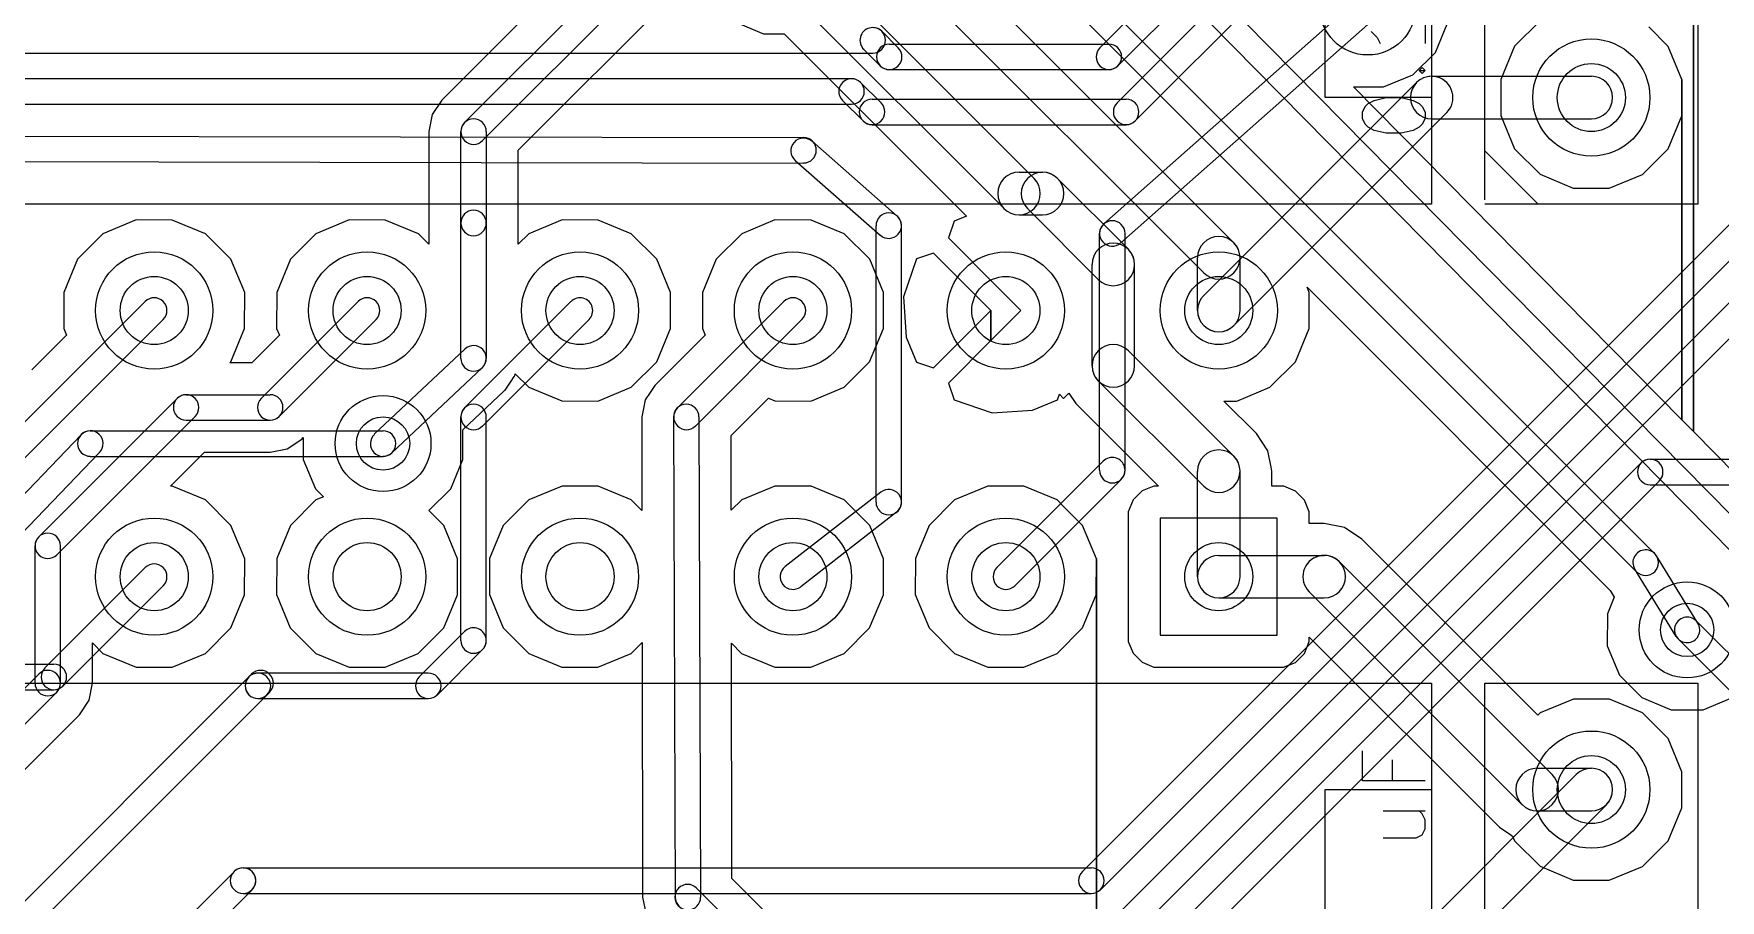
# Model space of a CAD drawing. Extents: x 10 to 410, y -287 to -10.
# Drawn here: x 203.03 to 223.15, y -141.02 to -130.68 of the extents above; entities that cross this region are included whole.
import ezdxf

# ---------------------------------------------------------------- set-up
doc = ezdxf.new("R2010")
doc.units = 0
doc.header["$MEASUREMENT"] = 0
doc.layers.add('Black', color=250, linetype='CONTINUOUS')
doc.layers.add('White', color=7, linetype='CONTINUOUS')

msp = doc.modelspace()

# ---------------------------------------------------------------- linework, layer by layer
at = {"layer": 'BLACK'}
for p, q in [((219.71, -127.635), (219.71, -132.715)), ((220.345, -132.664), (220.345, -127.635)), ((222.885, -127.635), (222.885, -132.715)), ((211.076, -128.301), (207.903, -131.474)), ((211.076, -128.301), (207.903, -131.474)), ((211.346, -128.57), (208.172, -131.744)), ((222.37, -136.885), (214.055, -128.57)), ((211.561, -128.786), (208.388, -131.959)), ((222.155, -137.101), (213.84, -128.786)), ((218.44, -131.445), (218.44, -128.905)), ((227.601, -140.805), (216.073, -129.115)), ((222.834, -135.43), (222.834, -129.067)), ((222.834, -129.067), (222.834, -135.43)), ((222.834, -135.43), (222.834, -129.067)), ((222.834, -129.067), (222.834, -135.43)), ((227.384, -141.019), (215.856, -129.329)), ((212.11, -129.552), (214.967, -132.409)), ((217.35, -133.176), (213.924, -129.751)), ((208.813, -132.072), (210.978, -129.908)), ((208.813, -132.072), (210.978, -129.908)), ((211.751, -129.911), (214.608, -132.769)), ((216.99, -133.535), (213.565, -130.11)), ((219.633, -130.371), (219.633, -130.8)), ((211.39, -130.539), (211.74, -130.684)), ((211.39, -130.539), (211.74, -130.684)), ((219.755, -130.906), (219.9, -130.556)), ((219.755, -130.906), (219.9, -130.556)), ((221.004, -130.529), (220.7, -130.833)), ((221.004, -130.529), (220.7, -130.833)), ((211.74, -130.684), (211.985, -130.684)), ((211.74, -130.684), (211.985, -130.684)), ((211.985, -130.684), (214.16, -132.86)), ((211.985, -130.684), (214.16, -132.86)), ((218.99, -130.657), (219.061, -130.729)), ((219.061, -130.729), (219.097, -130.8)), ((222.531, -130.834), (222.3, -130.603)), ((222.531, -130.834), (222.3, -130.603)), ((219.487, -131.173), (219.755, -130.906)), ((219.487, -131.173), (219.755, -130.906)), ((220.7, -130.833), (220.536, -131.229)), ((220.7, -130.833), (220.536, -131.229)), ((222.695, -131.231), (222.531, -130.834)), ((222.695, -131.231), (222.531, -130.834)), ((219.137, -131.318), (219.487, -131.173)), ((219.137, -131.318), (219.487, -131.173)), ((219.561, -131.121), (219.597, -131.086)), ((219.597, -131.157), (219.561, -131.121)), ((219.561, -131.121), (219.633, -131.121)), ((219.597, -131.086), (219.633, -131.121)), ((219.633, -131.121), (219.597, -131.157)), ((222.695, -135.289), (218.779, -131.318)), ((218.779, -131.318), (219.137, -131.318)), ((222.695, -135.289), (218.779, -131.318)), ((218.779, -131.318), (219.137, -131.318)), ((220.536, -131.229), (220.535, -131.659)), ((220.536, -131.229), (220.535, -131.659)), ((222.694, -131.661), (222.695, -131.231)), ((222.694, -131.661), (222.695, -131.231)), ((222.695, -135.289), (222.695, -131.231)), ((222.695, -131.231), (222.695, -135.289)), ((222.695, -135.289), (222.695, -131.231)), ((222.695, -131.231), (222.695, -135.289)), ((207.903, -131.474), (207.787, -131.647)), ((207.903, -131.474), (207.787, -131.647)), ((219.71, -131.445), (218.44, -131.445)), ((218.883, -131.621), (218.918, -131.55)), ((218.918, -131.55), (218.954, -131.514)), ((218.954, -131.514), (219.025, -131.479)), ((219.025, -131.479), (219.168, -131.443)), ((219.168, -131.443), (219.347, -131.443)), ((219.347, -131.443), (219.49, -131.479)), ((219.49, -131.479), (219.561, -131.514)), ((219.561, -131.514), (219.597, -131.55)), ((219.597, -131.55), (219.633, -131.621)), ((207.787, -131.647), (207.747, -131.851)), ((207.787, -131.647), (207.747, -131.851)), ((218.883, -131.693), (218.883, -131.621)), ((218.918, -131.764), (218.883, -131.693)), ((218.954, -131.8), (218.918, -131.764)), ((219.597, -131.764), (219.561, -131.8)), ((219.633, -131.693), (219.597, -131.764)), ((219.633, -131.621), (219.633, -131.693)), ((220.535, -131.659), (220.699, -132.056)), ((220.535, -131.659), (220.699, -132.056)), ((222.53, -132.057), (222.694, -131.661)), ((222.53, -132.057), (222.694, -131.661)), ((207.747, -131.851), (207.747, -132.941)), ((207.747, -131.851), (207.747, -132.941)), ((208.128, -132.941), (208.128, -131.851)), ((208.433, -132.941), (208.433, -131.851)), ((219.025, -131.836), (218.954, -131.8)), ((219.168, -131.871), (219.025, -131.836)), ((219.347, -131.871), (219.168, -131.871)), ((219.49, -131.836), (219.347, -131.871)), ((219.561, -131.8), (219.49, -131.836)), ((208.813, -132.941), (208.813, -132.072)), ((208.813, -132.941), (208.813, -132.072)), ((220.98, -132.715), (220.345, -132.08)), ((220.699, -132.056), (221.003, -132.36)), ((220.699, -132.056), (221.003, -132.36)), ((222.226, -132.361), (222.53, -132.057)), ((222.226, -132.361), (222.53, -132.057)), ((214.787, -132.335), (215.067, -132.335)), ((221.003, -132.36), (221.399, -132.524)), ((221.003, -132.36), (221.399, -132.524)), ((221.829, -132.525), (222.226, -132.361)), ((221.829, -132.525), (222.226, -132.361)), ((215.246, -132.409), (216.092, -133.255)), ((221.399, -132.524), (221.829, -132.525)), ((221.399, -132.524), (221.829, -132.525)), ((219.71, -132.715), (191.77, -132.715)), ((214.887, -132.769), (215.733, -133.614)), ((222.885, -132.715), (220.345, -132.715)), ((204.256, -132.905), (203.859, -133.069)), ((204.256, -132.905), (203.859, -133.069)), ((204.686, -132.906), (204.256, -132.905)), ((204.686, -132.906), (204.256, -132.905)), ((205.082, -133.07), (204.686, -132.906)), ((205.082, -133.07), (204.686, -132.906)), ((206.796, -132.905), (206.399, -133.069)), ((206.796, -132.905), (206.399, -133.069)), ((207.226, -132.906), (206.796, -132.905)), ((207.226, -132.906), (206.796, -132.905)), ((207.622, -133.07), (207.226, -132.906)), ((207.622, -133.07), (207.226, -132.906)), ((207.747, -132.941), (207.747, -133.195)), ((207.747, -132.941), (207.747, -133.195)), ((208.128, -134.556), (208.128, -132.941)), ((208.433, -134.556), (208.433, -132.941)), ((208.813, -133.195), (208.813, -132.941)), ((208.813, -133.195), (208.813, -132.941)), ((209.336, -132.905), (208.939, -133.069)), ((209.336, -132.905), (208.939, -133.069)), ((209.766, -132.906), (209.336, -132.905)), ((209.766, -132.906), (209.336, -132.905)), ((210.162, -133.07), (209.766, -132.906)), ((210.162, -133.07), (209.766, -132.906)), ((211.876, -132.905), (211.479, -133.069)), ((211.876, -132.905), (211.479, -133.069)), ((212.306, -132.906), (211.876, -132.905)), ((212.306, -132.906), (211.876, -132.905)), ((212.702, -133.07), (212.306, -132.906)), ((212.702, -133.07), (212.306, -132.906)), ((214.014, -132.92), (213.945, -133.12)), ((214.014, -132.92), (213.945, -133.12)), ((214.16, -132.86), (214.014, -132.92)), ((214.16, -132.86), (214.014, -132.92)), ((214.787, -132.843), (215.067, -132.843)), ((203.859, -133.069), (203.555, -133.373)), ((203.859, -133.069), (203.555, -133.373)), ((205.386, -133.374), (205.082, -133.07)), ((205.386, -133.374), (205.082, -133.07)), ((206.399, -133.069), (206.095, -133.373)), ((206.399, -133.069), (206.095, -133.373)), ((207.747, -133.195), (207.622, -133.07)), ((207.747, -133.195), (207.622, -133.07)), ((208.939, -133.069), (208.813, -133.195)), ((208.939, -133.069), (208.813, -133.195)), ((210.466, -133.374), (210.162, -133.07)), ((210.466, -133.374), (210.162, -133.07)), ((211.479, -133.069), (211.175, -133.373)), ((211.479, -133.069), (211.175, -133.373)), ((213.006, -133.374), (212.702, -133.07)), ((213.006, -133.374), (212.702, -133.07)), ((213.945, -133.12), (214.54, -133.716)), ((213.945, -133.12), (214.54, -133.716)), ((203.555, -133.373), (203.391, -133.769)), ((203.555, -133.373), (203.391, -133.769)), ((205.55, -133.771), (205.386, -133.374)), ((205.55, -133.771), (205.386, -133.374)), ((206.095, -133.373), (205.931, -133.769)), ((206.095, -133.373), (205.931, -133.769)), ((210.63, -133.771), (210.466, -133.374)), ((210.63, -133.771), (210.466, -133.374)), ((211.175, -133.373), (211.011, -133.769)), ((211.175, -133.373), (211.011, -133.769)), ((213.17, -133.771), (213.006, -133.374)), ((213.17, -133.771), (213.006, -133.374)), ((213.565, -133.369), (213.411, -133.823)), ((213.565, -133.369), (213.411, -133.823)), ((213.765, -133.3), (213.565, -133.369)), ((213.765, -133.3), (213.565, -133.369)), ((214.45, -133.985), (213.765, -133.3)), ((214.45, -133.985), (213.765, -133.3)), ((216.916, -133.985), (216.916, -133.356)), ((217.424, -133.985), (217.424, -133.356)), ((215.658, -134.645), (215.658, -133.435)), ((216.166, -134.645), (216.166, -133.435)), ((203.391, -133.769), (203.39, -134.199)), ((203.391, -133.769), (203.39, -134.199)), ((205.549, -134.201), (205.55, -133.771)), ((205.549, -134.201), (205.55, -133.771)), ((205.931, -133.769), (205.93, -134.199)), ((205.931, -133.769), (205.93, -134.199)), ((210.629, -134.201), (210.63, -133.771)), ((210.629, -134.201), (210.63, -133.771)), ((211.011, -133.769), (211.01, -134.199)), ((211.011, -133.769), (211.01, -134.199)), ((213.169, -134.201), (213.17, -133.771)), ((213.169, -134.201), (213.17, -133.771)), ((214.54, -133.716), (214.63, -133.805)), ((214.54, -133.716), (214.63, -133.805)), ((218.25, -133.771), (218.224, -133.708)), ((218.224, -133.708), (221.841, -137.326)), ((218.25, -133.771), (218.224, -133.708)), ((218.224, -133.708), (221.841, -137.326)), ((218.249, -134.201), (218.25, -133.771)), ((218.249, -134.201), (218.25, -133.771)), ((204.362, -133.877), (202.661, -135.579)), ((206.902, -133.877), (205.746, -135.033)), ((211.982, -133.877), (210.712, -135.147)), ((213.411, -133.823), (213.441, -134.302)), ((213.411, -133.823), (213.441, -134.302)), ((213.765, -134.67), (214.45, -133.985)), ((213.765, -134.67), (214.45, -133.985)), ((214.45, -134.344), (214.45, -133.985)), ((214.45, -133.985), (214.45, -134.344)), ((214.45, -134.344), (214.45, -133.985)), ((214.45, -133.985), (214.45, -134.344)), ((214.63, -133.805), (214.81, -133.985)), ((214.63, -133.805), (214.81, -133.985)), ((214.81, -133.985), (214.63, -134.165)), ((214.81, -133.985), (214.63, -134.165)), ((204.578, -134.093), (202.876, -135.794)), ((203.39, -134.199), (203.423, -134.278)), ((203.39, -134.199), (203.423, -134.278)), ((205.385, -134.597), (205.549, -134.201)), ((205.385, -134.597), (205.549, -134.201)), ((205.93, -134.199), (205.963, -134.278)), ((205.93, -134.199), (205.963, -134.278)), ((207.118, -134.093), (205.962, -135.249)), ((210.465, -134.597), (210.629, -134.201)), ((210.465, -134.597), (210.629, -134.201)), ((212.198, -134.093), (210.928, -135.363)), ((211.01, -134.199), (211.043, -134.278)), ((211.01, -134.199), (211.043, -134.278)), ((213.005, -134.597), (213.169, -134.201)), ((213.005, -134.597), (213.169, -134.201)), ((214.63, -134.165), (214.54, -134.254)), ((214.63, -134.165), (214.54, -134.254)), ((218.085, -134.597), (218.249, -134.201)), ((218.085, -134.597), (218.249, -134.201)), ((203.423, -134.278), (203.01, -134.691)), ((203.423, -134.278), (203.01, -134.691)), ((205.963, -134.278), (205.633, -134.608)), ((205.963, -134.278), (205.633, -134.608)), ((211.043, -134.278), (210.443, -134.878)), ((211.043, -134.278), (210.443, -134.878)), ((213.441, -134.302), (213.565, -134.601)), ((213.441, -134.302), (213.565, -134.601)), ((214.45, -134.344), (213.945, -134.85)), ((214.45, -134.344), (213.945, -134.85)), ((214.54, -134.254), (214.45, -134.344)), ((214.54, -134.254), (214.45, -134.344)), ((205.374, -134.608), (205.385, -134.597)), ((205.374, -134.608), (205.385, -134.597)), ((208.175, -134.445), (207.096, -135.462)), ((210.161, -134.901), (210.465, -134.597)), ((210.161, -134.901), (210.465, -134.597)), ((212.701, -134.901), (213.005, -134.597)), ((212.701, -134.901), (213.005, -134.597)), ((213.565, -134.601), (213.765, -134.67)), ((213.565, -134.601), (213.765, -134.67)), ((216.092, -134.465), (217.35, -135.723)), ((217.781, -134.901), (218.085, -134.597)), ((217.781, -134.901), (218.085, -134.597)), ((205.633, -134.608), (205.374, -134.608)), ((205.633, -134.608), (205.374, -134.608)), ((208.384, -134.667), (207.305, -135.684)), ((208.728, -134.828), (208.766, -134.774)), ((208.728, -134.828), (208.766, -134.774)), ((208.766, -134.774), (208.767, -134.769)), ((208.766, -134.774), (208.767, -134.769)), ((208.767, -134.769), (208.773, -134.761)), ((208.767, -134.769), (208.773, -134.761)), ((208.773, -134.761), (208.777, -134.739)), ((208.773, -134.761), (208.777, -134.739)), ((208.777, -134.739), (208.938, -134.9)), ((208.777, -134.739), (208.938, -134.9)), ((204.851, -134.989), (205.854, -134.989)), ((208.153, -135.408), (208.645, -134.944)), ((208.153, -135.408), (208.645, -134.944)), ((208.645, -134.944), (208.648, -134.939)), ((208.645, -134.944), (208.648, -134.939)), ((208.648, -134.939), (208.657, -134.934)), ((208.648, -134.939), (208.657, -134.934)), ((208.657, -134.934), (208.728, -134.828)), ((208.657, -134.934), (208.728, -134.828)), ((208.938, -134.9), (209.334, -135.064)), ((208.938, -134.9), (209.334, -135.064)), ((209.764, -135.065), (210.161, -134.901)), ((209.764, -135.065), (210.161, -134.901)), ((210.385, -134.965), (210.327, -135.051)), ((210.385, -134.965), (210.327, -135.051)), ((210.442, -134.878), (210.385, -134.965)), ((210.442, -134.878), (210.385, -134.965)), ((210.443, -134.878), (210.442, -134.878)), ((210.443, -134.878), (210.442, -134.878)), ((210.443, -134.878), (210.443, -134.878)), ((210.443, -134.878), (210.443, -134.878)), ((212.304, -135.065), (212.701, -134.901)), ((212.304, -135.065), (212.701, -134.901)), ((213.945, -134.85), (214.014, -135.05)), ((213.945, -134.85), (214.014, -135.05)), ((215.246, -135.05), (215.269, -134.983)), ((215.246, -135.05), (215.269, -134.983)), ((215.269, -134.983), (215.315, -135.029)), ((215.269, -134.983), (215.315, -135.029)), ((215.318, -135.033), (215.381, -134.97)), ((215.318, -135.033), (215.381, -134.97)), ((215.381, -134.97), (215.463, -135.094)), ((215.381, -134.97), (215.463, -135.094)), ((215.733, -134.824), (216.99, -136.082)), ((217.384, -135.065), (217.781, -134.901)), ((217.384, -135.065), (217.781, -134.901)), ((204.743, -135.033), (203.092, -136.684)), ((209.334, -135.064), (209.764, -135.065)), ((209.334, -135.064), (209.764, -135.065)), ((210.307, -135.153), (210.287, -135.255)), ((210.307, -135.153), (210.287, -135.255)), ((210.327, -135.052), (210.307, -135.153)), ((210.327, -135.052), (210.307, -135.153)), ((210.327, -135.051), (210.327, -135.051)), ((210.327, -135.051), (210.327, -135.052)), ((210.327, -135.051), (210.327, -135.051)), ((210.327, -135.051), (210.327, -135.052)), ((211.354, -135.476), (211.797, -135.032)), ((211.354, -135.476), (211.797, -135.032)), ((211.797, -135.032), (211.874, -135.064)), ((211.797, -135.032), (211.874, -135.064)), ((211.874, -135.064), (212.304, -135.065)), ((211.874, -135.064), (212.304, -135.065)), ((214.014, -135.05), (214.468, -135.204)), ((214.014, -135.05), (214.468, -135.204)), ((214.468, -135.204), (214.947, -135.174)), ((214.468, -135.204), (214.947, -135.174)), ((214.947, -135.174), (215.246, -135.05)), ((214.947, -135.174), (215.246, -135.05)), ((215.315, -135.029), (215.318, -135.033)), ((215.315, -135.029), (215.318, -135.033)), ((215.463, -135.094), (216.45, -136.08)), ((215.463, -135.094), (216.45, -136.08)), ((217.619, -135.453), (217.23, -135.065)), ((217.23, -135.065), (217.384, -135.065)), ((217.619, -135.453), (217.23, -135.065)), ((217.23, -135.065), (217.384, -135.065)), ((204.959, -135.249), (203.308, -136.9)), ((204.851, -135.293), (205.854, -135.293)), ((208.153, -135.763), (208.153, -135.408)), ((208.153, -135.763), (208.153, -135.408)), ((210.287, -135.255), (210.287, -135.255)), ((210.287, -135.255), (210.287, -135.256)), ((210.287, -135.255), (210.287, -135.255)), ((210.287, -135.255), (210.287, -135.256)), ((210.287, -135.256), (210.289, -136.372)), ((210.287, -135.256), (210.289, -136.372)), ((210.664, -135.256), (210.684, -140.984)), ((210.969, -135.254), (210.989, -140.983)), ((222.834, -135.43), (222.695, -135.289)), ((222.834, -135.43), (222.695, -135.289)), ((206.058, -135.634), (206.231, -135.518)), ((206.058, -135.634), (206.231, -135.518)), ((206.231, -135.518), (206.248, -135.501)), ((206.231, -135.518), (206.248, -135.501)), ((206.248, -135.501), (206.248, -135.761)), ((206.248, -135.501), (206.248, -135.761)), ((211.355, -136.368), (211.354, -135.476)), ((211.355, -136.368), (211.354, -135.476)), ((217.757, -135.659), (217.619, -135.453)), ((217.619, -135.453), (217.619, -135.453)), ((217.757, -135.659), (217.619, -135.453)), ((217.619, -135.453), (217.619, -135.453)), ((227.593, -140.256), (222.834, -135.43)), ((227.593, -140.256), (222.834, -135.43)), ((204.666, -136.081), (205.072, -135.674)), ((204.666, -136.081), (205.072, -135.674)), ((205.072, -135.674), (205.854, -135.674)), ((205.072, -135.674), (205.854, -135.674)), ((205.854, -135.674), (206.058, -135.634)), ((205.854, -135.674), (206.058, -135.634)), ((206.248, -135.761), (206.393, -136.111)), ((206.248, -135.761), (206.393, -136.111)), ((208.008, -136.113), (208.153, -135.763)), ((208.008, -136.113), (208.153, -135.763)), ((217.795, -135.854), (217.757, -135.659)), ((217.757, -135.659), (217.757, -135.659)), ((217.795, -135.854), (217.757, -135.659)), ((217.757, -135.659), (217.757, -135.659)), ((216.916, -137.16), (216.916, -135.902)), ((217.424, -137.16), (217.424, -135.902)), ((217.805, -135.902), (217.795, -135.854)), ((217.805, -135.902), (217.795, -135.854)), ((217.805, -136.08), (217.805, -135.902)), ((217.805, -135.902), (217.805, -135.902)), ((217.805, -135.902), (217.805, -135.902)), ((217.805, -136.08), (217.805, -135.902)), ((217.805, -135.902), (217.805, -135.902)), ((217.805, -135.902), (217.805, -135.902)), ((204.686, -136.081), (204.666, -136.081)), ((204.686, -136.081), (204.666, -136.081)), ((205.082, -136.245), (204.686, -136.081)), ((205.082, -136.245), (204.686, -136.081)), ((206.393, -136.111), (206.488, -136.207)), ((206.393, -136.111), (206.488, -136.207)), ((206.488, -136.207), (206.399, -136.244)), ((206.488, -136.207), (206.399, -136.244)), ((207.748, -136.372), (208.008, -136.113)), ((207.748, -136.372), (208.008, -136.113)), ((209.336, -136.08), (208.939, -136.244)), ((209.336, -136.08), (208.939, -136.244)), ((209.766, -136.081), (209.336, -136.08)), ((209.766, -136.081), (209.336, -136.08)), ((210.162, -136.245), (209.766, -136.081)), ((210.162, -136.245), (209.766, -136.081)), ((211.876, -136.08), (211.479, -136.244)), ((211.876, -136.08), (211.479, -136.244)), ((212.306, -136.081), (211.876, -136.08)), ((212.306, -136.081), (211.876, -136.08)), ((212.702, -136.245), (212.306, -136.081)), ((212.702, -136.245), (212.306, -136.081)), ((214.416, -136.08), (214.019, -136.244)), ((214.416, -136.08), (214.019, -136.244)), ((214.846, -136.081), (214.416, -136.08)), ((214.846, -136.081), (214.416, -136.08)), ((215.242, -136.245), (214.846, -136.081)), ((215.242, -136.245), (214.846, -136.081)), ((216.256, -136.138), (216.149, -136.245)), ((216.256, -136.138), (216.149, -136.245)), ((216.396, -136.08), (216.256, -136.138)), ((216.396, -136.08), (216.256, -136.138)), ((216.45, -136.08), (216.396, -136.08)), ((216.45, -136.08), (216.396, -136.08)), ((217.945, -136.081), (217.805, -136.08)), ((217.945, -136.081), (217.805, -136.08)), ((218.085, -136.139), (217.945, -136.081)), ((218.085, -136.139), (217.945, -136.081)), ((218.192, -136.246), (218.085, -136.139)), ((218.192, -136.246), (218.085, -136.139)), ((205.386, -136.549), (205.082, -136.245)), ((205.386, -136.549), (205.082, -136.245)), ((206.399, -136.244), (206.095, -136.548)), ((206.399, -136.244), (206.095, -136.548)), ((207.926, -136.549), (207.748, -136.372)), ((207.926, -136.549), (207.748, -136.372)), ((208.939, -136.244), (208.635, -136.548)), ((208.939, -136.244), (208.635, -136.548)), ((210.289, -136.372), (210.162, -136.245)), ((210.289, -136.372), (210.162, -136.245)), ((211.479, -136.244), (211.355, -136.368)), ((211.479, -136.244), (211.355, -136.368)), ((213.006, -136.549), (212.702, -136.245)), ((213.006, -136.549), (212.702, -136.245)), ((214.019, -136.244), (213.715, -136.548)), ((214.019, -136.244), (213.715, -136.548)), ((215.315, -136.318), (215.242, -136.245)), ((215.315, -136.318), (215.242, -136.245)), ((215.546, -136.549), (215.315, -136.318)), ((215.546, -136.549), (215.315, -136.318)), ((216.091, -136.385), (216.09, -136.537)), ((216.091, -136.385), (216.09, -136.537)), ((216.149, -136.245), (216.091, -136.385)), ((216.149, -136.245), (216.091, -136.385)), ((218.25, -136.386), (218.192, -136.246)), ((218.25, -136.386), (218.192, -136.246)), ((218.25, -136.525), (218.25, -136.386)), ((218.25, -136.525), (218.25, -136.386)), ((205.55, -136.946), (205.386, -136.549)), ((205.55, -136.946), (205.386, -136.549)), ((206.095, -136.548), (205.931, -136.944)), ((206.095, -136.548), (205.931, -136.944)), ((208.09, -136.946), (207.926, -136.549)), ((208.09, -136.946), (207.926, -136.549)), ((208.635, -136.548), (208.471, -136.944)), ((208.635, -136.548), (208.471, -136.944)), ((213.17, -136.946), (213.006, -136.549)), ((213.17, -136.946), (213.006, -136.549)), ((213.715, -136.548), (213.551, -136.944)), ((213.715, -136.548), (213.551, -136.944)), ((215.71, -136.946), (215.546, -136.549)), ((215.71, -136.946), (215.546, -136.549)), ((216.09, -136.537), (216.09, -137.934)), ((216.09, -136.537), (216.09, -137.934)), ((217.868, -136.462), (216.471, -136.462)), ((216.471, -136.462), (216.471, -137.858)), ((217.868, -136.462), (216.471, -136.462)), ((216.471, -136.462), (216.471, -137.858)), ((217.868, -136.462), (216.471, -136.462)), ((216.471, -136.462), (216.471, -137.858)), ((217.868, -137.858), (217.868, -136.462)), ((217.868, -137.858), (217.868, -136.462)), ((217.868, -137.858), (217.868, -136.462)), ((218.428, -136.525), (218.25, -136.525)), ((218.428, -136.525), (218.25, -136.525)), ((218.671, -136.573), (218.428, -136.525)), ((218.671, -136.573), (218.428, -136.525)), ((218.877, -136.711), (218.671, -136.573)), ((218.877, -136.711), (218.671, -136.573)), ((203.048, -138.43), (203.048, -136.792)), ((203.352, -138.43), (203.352, -136.792)), ((220.977, -138.811), (218.877, -136.711)), ((220.977, -138.811), (218.877, -136.711)), ((205.549, -137.376), (205.55, -136.946)), ((205.549, -137.376), (205.55, -136.946)), ((205.931, -136.944), (205.93, -137.374)), ((205.931, -136.944), (205.93, -137.374)), ((208.089, -137.376), (208.09, -136.946)), ((208.089, -137.376), (208.09, -136.946)), ((208.471, -136.944), (208.47, -137.374)), ((208.471, -136.944), (208.47, -137.374)), ((213.169, -137.376), (213.17, -136.946)), ((213.169, -137.376), (213.17, -136.946)), ((213.551, -136.944), (213.55, -137.374)), ((213.551, -136.944), (213.55, -137.374)), ((215.709, -137.376), (215.71, -136.946)), ((215.709, -137.376), (215.71, -136.946)), ((215.71, -144.566), (215.71, -136.946)), ((215.71, -136.946), (215.71, -144.566)), ((215.71, -144.566), (215.71, -136.946)), ((215.71, -136.946), (215.71, -144.566)), ((217.17, -136.906), (218.428, -136.906)), ((221.147, -139.52), (218.607, -136.98)), ((222.887, -137.716), (222.393, -136.913)), ((222.628, -137.875), (222.133, -137.072)), ((205.385, -137.772), (205.549, -137.376)), ((205.385, -137.772), (205.549, -137.376)), ((205.93, -137.374), (206.094, -137.771)), ((205.93, -137.374), (206.094, -137.771)), ((207.925, -137.772), (208.089, -137.376)), ((207.925, -137.772), (208.089, -137.376)), ((208.47, -137.374), (208.634, -137.771)), ((208.47, -137.374), (208.634, -137.771)), ((213.005, -137.772), (213.169, -137.376)), ((213.005, -137.772), (213.169, -137.376)), ((213.55, -137.374), (213.714, -137.771)), ((213.55, -137.374), (213.714, -137.771)), ((215.545, -137.772), (215.709, -137.376)), ((215.545, -137.772), (215.709, -137.376)), ((217.17, -137.414), (218.428, -137.414)), ((220.788, -139.88), (218.248, -137.34)), ((221.889, -137.403), (221.806, -137.605)), ((221.889, -137.403), (221.806, -137.605)), ((221.841, -137.326), (221.889, -137.403)), ((221.841, -137.326), (221.889, -137.403)), ((221.806, -137.605), (221.805, -137.984)), ((221.806, -137.605), (221.805, -137.984)), ((205.081, -138.076), (205.385, -137.772)), ((205.081, -138.076), (205.385, -137.772)), ((206.094, -137.771), (206.398, -138.075)), ((206.094, -137.771), (206.398, -138.075)), ((207.621, -138.076), (207.925, -137.772)), ((207.621, -138.076), (207.925, -137.772)), ((208.634, -137.771), (208.938, -138.075)), ((208.634, -137.771), (208.938, -138.075)), ((212.701, -138.076), (213.005, -137.772)), ((212.701, -138.076), (213.005, -137.772)), ((213.714, -137.771), (214.018, -138.075)), ((213.714, -137.771), (214.018, -138.075)), ((215.241, -138.076), (215.545, -137.772)), ((215.241, -138.076), (215.545, -137.772)), ((203.733, -138.43), (203.733, -137.95)), ((203.733, -137.95), (203.858, -138.075)), ((203.733, -138.43), (203.733, -137.95)), ((203.733, -137.95), (203.858, -138.075)), ((210.161, -138.076), (210.291, -137.945)), ((210.161, -138.076), (210.291, -137.945)), ((210.291, -137.945), (210.297, -140.984)), ((210.291, -137.945), (210.297, -140.984)), ((211.363, -140.759), (211.358, -137.955)), ((211.358, -137.955), (211.478, -138.075)), ((211.363, -140.759), (211.358, -137.955)), ((211.358, -137.955), (211.478, -138.075)), ((216.09, -137.934), (216.148, -138.074)), ((216.09, -137.934), (216.148, -138.074)), ((216.471, -137.858), (217.868, -137.858)), ((216.471, -137.858), (217.868, -137.858)), ((216.471, -137.858), (217.868, -137.858)), ((218.191, -138.075), (218.249, -137.935)), ((218.191, -138.075), (218.249, -137.935)), ((218.249, -137.935), (218.249, -137.88)), ((218.249, -137.88), (220.519, -140.149)), ((218.249, -137.935), (218.249, -137.88)), ((218.249, -137.88), (220.519, -140.149)), ((221.805, -137.984), (221.95, -138.334)), ((221.805, -137.984), (221.95, -138.334)), ((203.858, -138.075), (204.254, -138.239)), ((203.858, -138.075), (204.254, -138.239)), ((204.684, -138.24), (205.081, -138.076)), ((204.684, -138.24), (205.081, -138.076)), ((206.398, -138.075), (206.794, -138.239)), ((206.398, -138.075), (206.794, -138.239)), ((207.224, -138.24), (207.621, -138.076)), ((207.224, -138.24), (207.621, -138.076)), ((208.938, -138.075), (209.334, -138.239)), ((208.938, -138.075), (209.334, -138.239)), ((209.764, -138.24), (210.161, -138.076)), ((209.764, -138.24), (210.161, -138.076)), ((211.478, -138.075), (211.874, -138.239)), ((211.478, -138.075), (211.874, -138.239)), ((212.304, -138.24), (212.701, -138.076)), ((212.304, -138.24), (212.701, -138.076)), ((214.018, -138.075), (214.414, -138.239)), ((214.018, -138.075), (214.414, -138.239)), ((214.844, -138.24), (215.241, -138.076)), ((214.844, -138.24), (215.241, -138.076)), ((216.148, -138.074), (216.255, -138.181)), ((216.148, -138.074), (216.255, -138.181)), ((216.255, -138.181), (216.395, -138.239)), ((216.255, -138.181), (216.395, -138.239)), ((217.944, -138.24), (218.084, -138.182)), ((217.944, -138.24), (218.084, -138.182)), ((218.084, -138.182), (218.191, -138.075)), ((218.084, -138.182), (218.191, -138.075)), ((203.092, -138.322), (196.742, -144.672)), ((204.254, -138.239), (204.684, -138.24)), ((204.254, -138.239), (204.684, -138.24)), ((206.794, -138.239), (207.224, -138.24)), ((206.794, -138.239), (207.224, -138.24)), ((209.334, -138.239), (209.764, -138.24)), ((209.334, -138.239), (209.764, -138.24)), ((211.874, -138.239), (212.304, -138.24)), ((211.874, -138.239), (212.304, -138.24)), ((214.414, -138.239), (214.844, -138.24)), ((214.414, -138.239), (214.844, -138.24)), ((216.395, -138.239), (216.547, -138.24)), ((216.395, -138.239), (216.547, -138.24)), ((216.547, -138.24), (217.944, -138.24)), ((216.547, -138.24), (217.944, -138.24)), ((221.95, -138.334), (222.218, -138.602)), ((221.95, -138.334), (222.218, -138.602)), ((191.77, -138.43), (219.71, -138.43)), ((203.308, -138.538), (196.958, -144.888)), ((203.693, -138.634), (203.733, -138.43)), ((203.693, -138.634), (203.733, -138.43)), ((219.71, -138.43), (219.71, -143.51)), ((220.345, -143.459), (220.345, -138.43)), ((220.345, -138.43), (222.885, -138.43)), ((221.401, -138.62), (221.004, -138.784)), ((221.401, -138.62), (221.004, -138.784)), ((221.831, -138.621), (221.401, -138.62)), ((221.831, -138.621), (221.401, -138.62)), ((222.227, -138.785), (221.831, -138.621)), ((222.227, -138.785), (221.831, -138.621)), ((222.218, -138.602), (222.568, -138.747)), ((222.218, -138.602), (222.568, -138.747)), ((222.885, -138.43), (222.885, -143.51)), ((222.947, -138.748), (223.297, -138.603)), ((222.947, -138.748), (223.297, -138.603)), ((197.897, -144.487), (203.577, -138.807)), ((197.897, -144.487), (203.577, -138.807)), ((203.577, -138.807), (203.693, -138.634)), ((203.577, -138.807), (203.693, -138.634)), ((221.004, -138.784), (220.977, -138.811)), ((221.004, -138.784), (220.977, -138.811)), ((222.531, -139.089), (222.227, -138.785)), ((222.531, -139.089), (222.227, -138.785)), ((222.568, -138.747), (222.947, -138.748)), ((222.568, -138.747), (222.947, -138.748)), ((222.695, -139.486), (222.531, -139.089)), ((222.695, -139.486), (222.531, -139.089)), ((218.883, -139.595), (218.883, -139.238)), ((219.24, -139.345), (219.24, -139.595)), ((219.633, -139.595), (218.883, -139.595)), ((220.968, -139.446), (221.615, -139.446)), ((222.694, -139.916), (222.695, -139.486)), ((222.694, -139.916), (222.695, -139.486)), ((218.44, -142.24), (218.44, -139.7)), ((218.44, -139.7), (219.71, -139.7)), ((219.133, -139.952), (219.633, -139.952)), ((219.597, -139.988), (219.561, -139.952)), ((219.633, -140.059), (219.597, -139.988)), ((220.968, -139.954), (221.615, -139.954)), ((222.53, -140.312), (222.694, -139.916)), ((222.53, -140.312), (222.694, -139.916)), ((219.597, -140.238), (219.633, -140.166)), ((219.633, -140.166), (219.633, -140.059)), ((220.519, -140.149), (220.519, -140.149)), ((220.519, -140.149), (220.642, -140.232)), ((220.519, -140.149), (220.519, -140.149)), ((220.519, -140.149), (220.642, -140.232)), ((220.642, -140.232), (220.676, -140.254)), ((220.642, -140.232), (220.676, -140.254)), ((219.133, -140.274), (219.525, -140.274)), ((219.525, -140.274), (219.597, -140.238)), ((220.676, -140.254), (220.699, -140.311)), ((220.676, -140.254), (220.699, -140.311)), ((220.699, -140.311), (221.003, -140.615)), ((220.699, -140.311), (221.003, -140.615)), ((222.226, -140.616), (222.53, -140.312)), ((222.226, -140.616), (222.53, -140.312)), ((221.003, -140.615), (221.399, -140.779)), ((221.003, -140.615), (221.399, -140.779)), ((221.829, -140.78), (222.226, -140.616)), ((221.829, -140.78), (222.226, -140.616)), ((214.337, -143.733), (211.363, -140.759)), ((214.337, -143.733), (211.363, -140.759)), ((221.399, -140.779), (221.829, -140.78)), ((221.399, -140.779), (221.829, -140.78)), ((210.297, -140.984), (210.338, -141.188)), ((210.297, -140.984), (210.338, -141.188)), ((210.941, -140.875), (214.738, -144.672))]:
    msp.add_line(p, q, dxfattribs=at)
for centre, radius in [((218.948, -130.365), 0.572), ((221.615, -131.445), 0.699), ((221.615, -131.445), 0.699), ((221.615, -131.445), 0.699), ((204.47, -133.985), 0.699), ((204.47, -133.985), 0.699), ((204.47, -133.985), 0.699), ((207.01, -133.985), 0.699), ((207.01, -133.985), 0.699), ((207.01, -133.985), 0.699), ((209.55, -133.985), 0.699), ((209.55, -133.985), 0.699), ((209.55, -133.985), 0.699), ((212.09, -133.985), 0.699), ((212.09, -133.985), 0.699), ((212.09, -133.985), 0.699), ((214.63, -133.985), 0.699), ((214.63, -133.985), 0.699), ((214.63, -133.985), 0.699), ((217.17, -133.985), 0.699), ((217.17, -133.985), 0.699), ((217.17, -133.985), 0.699), ((207.2, -135.572), 0.572), ((204.47, -137.16), 0.699), ((204.47, -137.16), 0.699), ((204.47, -137.16), 0.699), ((207.01, -137.16), 0.699), ((207.01, -137.16), 0.699), ((207.01, -137.16), 0.699), ((209.55, -137.16), 0.699), ((209.55, -137.16), 0.699), ((209.55, -137.16), 0.699), ((212.09, -137.16), 0.699), ((212.09, -137.16), 0.699), ((212.09, -137.16), 0.699), ((214.63, -137.16), 0.699), ((214.63, -137.16), 0.699), ((214.63, -137.16), 0.699), ((222.758, -137.795), 0.572), ((221.615, -139.7), 0.699), ((221.615, -139.7), 0.699), ((221.615, -139.7), 0.699)]:
    msp.add_circle(centre, radius, dxfattribs=at)
for centre, radius, start, end in [((208.28, -131.851), 0.152, 360, 540), ((208.28, -131.851), 0.152, 135, 315), ((214.787, -132.589), 0.254, 90, 270), ((215.067, -132.589), 0.254, 45, 225), ((215.067, -132.589), 0.254, 270, 450), ((214.787, -132.589), 0.254, 225, 405), ((208.28, -132.941), 0.152, 360, 540), ((208.28, -132.941), 0.152, 180, 360), ((215.912, -133.435), 0.254, 360, 540), ((217.17, -133.356), 0.254, 360, 540), ((217.17, -133.356), 0.254, 225, 405), ((215.912, -133.435), 0.254, 225, 405), ((204.47, -133.985), 0.152, -45, 135), ((207.01, -133.985), 0.152, -45, 135), ((212.09, -133.985), 0.152, -45, 135), ((217.17, -133.985), 0.254, 180, 360), ((215.912, -134.645), 0.254, 45, 225), ((208.28, -134.556), 0.152, 180, 360), ((208.28, -134.556), 0.152, -46.7, 133.3), ((215.912, -134.645), 0.254, 180, 360), ((204.851, -135.141), 0.152, 90, 270), ((204.851, -135.141), 0.152, -45, 135), ((205.854, -135.141), 0.152, 270, 450), ((205.854, -135.141), 0.152, 135, 315), ((210.817, -135.255), 0.152, 0.2, 180.2), ((210.82, -135.255), 0.152, 135, 315), ((207.201, -135.573), 0.152, 133.3, 313.3), ((217.17, -135.902), 0.254, 360, 540), ((217.17, -135.902), 0.254, 225, 405), ((203.2, -136.792), 0.152, 360, 540), ((203.2, -136.792), 0.152, 135, 315), ((217.17, -137.16), 0.254, 90, 270), ((218.428, -137.16), 0.254, 405, 585), ((218.428, -137.16), 0.254, 270, 450), ((222.263, -136.992), 0.152, 391.6, 571.6), ((222.263, -136.993), 0.152, 225, 405), ((217.17, -137.16), 0.254, 180, 360), ((222.757, -137.795), 0.152, 211.6, 391.6), ((203.2, -138.43), 0.152, -45, 135), ((203.2, -138.43), 0.152, 180, 360), ((220.968, -139.7), 0.254, 90, 270), ((220.968, -139.7), 0.254, 225, 405), ((221.615, -139.7), 0.254, 270, 450), ((210.833, -140.983), 0.152, 45, 225), ((210.837, -140.983), 0.152, 180.2, 360.2)]:
    msp.add_arc(centre, radius, start, end, dxfattribs=at)
at = {"layer": 'WHITE'}
for p, q in [((223.508, -123.095), (215.751, -130.852)), ((223.723, -123.311), (215.967, -131.067)), ((221.843, -125.622), (215.957, -131.509)), ((222.059, -125.838), (216.173, -131.724)), ((215.798, -132.951), (218.848, -130.252)), ((216, -133.179), (219.05, -130.481)), ((213.347, -130.852), (213.15, -130.654)), ((225.519, -130.702), (215.542, -140.679)), ((185.038, -130.914), (213.042, -130.914)), ((213.132, -131.067), (212.934, -130.87)), ((213.239, -130.807), (215.859, -130.807)), ((225.734, -130.918), (215.758, -140.894)), ((213.239, -131.112), (215.859, -131.112)), ((188.668, -131.219), (212.789, -131.219)), ((213.141, -131.509), (212.897, -131.264)), ((216.99, -133.805), (219.53, -131.265)), ((219.71, -131.191), (221.615, -131.191)), ((188.668, -131.524), (212.789, -131.524)), ((212.926, -131.724), (212.681, -131.48)), ((213.034, -131.464), (216.065, -131.464)), ((213.034, -131.769), (216.065, -131.769)), ((217.35, -134.165), (219.89, -131.625)), ((219.71, -131.699), (221.615, -131.699)), ((196.257, -131.893), (212.217, -131.921)), ((212.318, -131.966), (213.334, -132.858)), ((196.256, -132.198), (212.217, -132.226)), ((212.116, -132.195), (213.132, -133.087)), ((213.081, -136.271), (213.081, -132.973)), ((213.385, -136.271), (213.385, -132.973)), ((215.748, -135.89), (215.748, -133.066)), ((216.052, -135.89), (216.052, -133.066)), ((223.908, -133.242), (215.736, -141.415)), ((224.124, -133.458), (215.952, -141.63)), ((208.172, -135.147), (209.442, -133.877)), ((208.388, -135.363), (209.658, -134.093)), ((208.128, -137.922), (208.128, -135.255)), ((208.432, -137.922), (208.432, -135.255)), ((203.598, -135.467), (202.074, -137.055)), ((203.708, -135.42), (207.2, -135.42)), ((203.818, -135.678), (202.294, -137.266)), ((203.708, -135.725), (207.2, -135.725)), ((214.522, -137.052), (215.792, -135.782)), ((222.21, -135.804), (215.445, -142.568)), ((222.317, -135.759), (233.827, -135.759)), ((214.738, -137.268), (216.008, -135.998)), ((213.139, -136.15), (211.997, -137.04)), ((222.425, -136.019), (215.661, -142.784)), ((222.317, -136.064), (233.827, -136.064)), ((213.326, -136.391), (212.184, -137.281)), ((217.868, -136.462), (216.471, -136.462)), ((216.471, -136.462), (216.471, -137.858)), ((217.868, -137.858), (217.868, -136.462)), ((204.362, -137.052), (203.165, -138.249)), ((204.578, -137.268), (203.381, -138.465)), ((207.632, -138.354), (208.172, -137.814)), ((226.076, -140.896), (222.867, -137.686)), ((216.471, -137.858), (217.868, -137.858)), ((225.861, -141.111), (222.651, -137.902)), ((193.867, -138.204), (203.273, -138.204)), ((207.848, -138.57), (208.388, -138.03)), ((205.6, -138.354), (199.282, -144.672)), ((205.632, -138.322), (205.6, -138.354)), ((205.708, -138.309), (207.74, -138.309)), ((193.867, -138.509), (203.273, -138.509)), ((205.816, -138.57), (199.498, -144.888)), ((205.708, -138.614), (207.74, -138.614)), ((205.848, -138.538), (205.816, -138.57)), ((221.435, -139.52), (219.29, -141.665)), ((221.795, -139.88), (219.65, -142.025)), ((205.53, -140.634), (215.65, -140.634)), ((201.822, -144.279), (205.423, -140.679)), ((205.378, -140.786), (205.378, -140.786)), ((205.683, -140.786), (205.683, -140.786)), ((202.038, -144.495), (205.638, -140.894)), ((205.53, -140.939), (215.65, -140.939))]:
    msp.add_line(p, q, dxfattribs=at)
for centre, radius in [((218.948, -130.365), 0.572), ((221.615, -131.445), 0.699), ((221.615, -131.445), 0.406), ((204.47, -133.985), 0.699), ((207.01, -133.985), 0.699), ((209.55, -133.985), 0.699), ((212.09, -133.985), 0.699), ((214.63, -133.985), 0.699), ((217.17, -133.985), 0.699), ((204.47, -133.985), 0.406), ((207.01, -133.985), 0.406), ((209.55, -133.985), 0.406), ((212.09, -133.985), 0.406), ((214.63, -133.985), 0.406), ((217.17, -133.985), 0.406), ((207.2, -135.572), 0.572), ((207.2, -135.572), 0.318), ((204.47, -137.16), 0.699), ((207.01, -137.16), 0.699), ((209.55, -137.16), 0.699), ((212.09, -137.16), 0.699), ((214.63, -137.16), 0.699), ((204.47, -137.16), 0.406), ((207.01, -137.16), 0.406), ((209.55, -137.16), 0.406), ((212.09, -137.16), 0.406), ((214.63, -137.16), 0.406), ((217.17, -137.16), 0.406), ((222.758, -137.795), 0.572), ((222.758, -137.795), 0.318), ((221.615, -139.7), 0.699), ((221.615, -139.7), 0.406)]:
    msp.add_circle(centre, radius, dxfattribs=at)
for centre, radius, start, end in [((213.042, -130.762), 0.152, 405, 585), ((213.042, -130.762), 0.152, 270, 450), ((213.239, -130.959), 0.152, 90, 270), ((213.239, -130.959), 0.152, 225, 405), ((215.859, -130.959), 0.152, 135, 315), ((215.859, -130.959), 0.152, 270, 450), ((212.789, -131.372), 0.152, 405, 585), ((212.789, -131.372), 0.152, 270, 450), ((219.71, -131.445), 0.254, 90, 270), ((219.71, -131.445), 0.254, 315, 495), ((221.615, -131.445), 0.254, 270, 450), ((213.034, -131.616), 0.152, 90, 270), ((213.034, -131.616), 0.152, 225, 405), ((216.065, -131.616), 0.152, 135, 315), ((216.065, -131.616), 0.152, 270, 450), ((212.217, -132.08), 0.152, 48.7, 228.7), ((212.217, -132.073), 0.152, 269.9, 449.9), ((213.233, -132.973), 0.152, 360, 540), ((213.233, -132.973), 0.152, 228.7, 408.7), ((215.899, -133.065), 0.152, 131.5, 311.5), ((215.9, -133.066), 0.152, 360, 540), ((209.55, -133.985), 0.152, 315, 495), ((217.17, -133.985), 0.254, 135, 315), ((208.28, -135.255), 0.152, 360, 540), ((208.28, -135.255), 0.152, 135, 315), ((203.708, -135.572), 0.152, 90, 270), ((203.708, -135.572), 0.152, -43.8, 136.2), ((207.2, -135.572), 0.152, 270, 450), ((215.9, -135.89), 0.152, 315, 495), ((222.317, -135.911), 0.152, 90, 270), ((222.317, -135.911), 0.152, -45, 135), ((215.9, -135.89), 0.152, 180, 360), ((213.233, -136.271), 0.152, -52.1, 127.9), ((213.233, -136.271), 0.152, 180, 360), ((204.47, -137.16), 0.152, -45, 135), ((212.09, -137.16), 0.152, 127.9, 307.9), ((214.63, -137.16), 0.152, 135, 315), ((208.28, -137.922), 0.152, 315, 495), ((222.759, -137.794), 0.152, 405, 585), ((208.28, -137.922), 0.152, 180, 360), ((203.273, -138.357), 0.152, 270, 450), ((203.273, -138.357), 0.152, 135, 315), ((205.708, -138.462), 0.152, 90, 270), ((205.708, -138.462), 0.152, 135, 315), ((205.708, -138.462), 0.152, -45, 135), ((205.74, -138.43), 0.152, -45, 135), ((207.74, -138.462), 0.152, 135, 315), ((207.74, -138.462), 0.152, 270, 450), ((221.615, -139.7), 0.254, -45, 135), ((205.53, -140.786), 0.152, 360, 540), ((205.53, -140.786), 0.152, 90, 270), ((205.53, -140.786), 0.152, 315, 495), ((215.65, -140.786), 0.152, 270, 450), ((205.53, -140.786), 0.152, 180, 360), ((215.65, -140.786), 0.152, 135, 315)]:
    msp.add_arc(centre, radius, start, end, dxfattribs=at)

doc.saveas('drawing.dxf')
